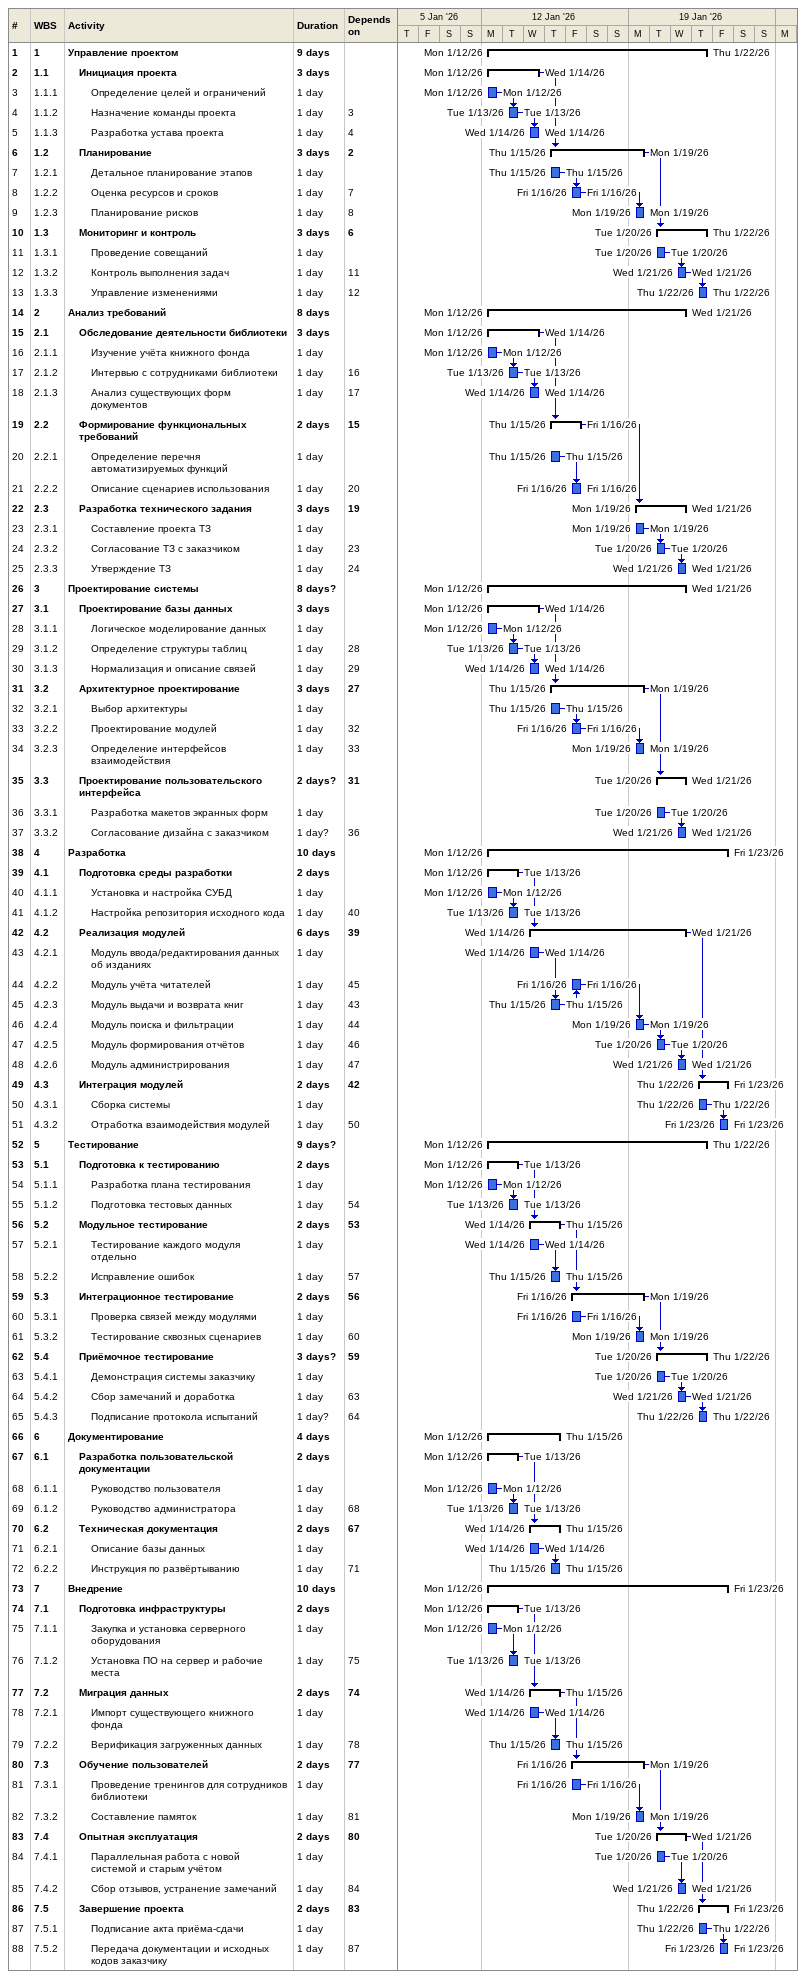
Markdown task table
| ID | WBS | Task | Duration | Start | Finish | Predecessors |
|---|---|---|---|---|---|---|
| 1 | 1 | **Управление проектом** | 9d | 2026-01-12 | 2026-01-22 |  |
| 2 | 1.1 | **Инициация проекта** | 3d | 2026-01-12 | 2026-01-14 |  |
| 3 | 1.1.1 | Определение целей и ограничений | 1d | 2026-01-12 | 2026-01-12 |  |
| 4 | 1.1.2 | Назначение команды проекта | 1d | 2026-01-13 | 2026-01-13 | 3 |
| 5 | 1.1.3 | Разработка устава проекта | 1d | 2026-01-14 | 2026-01-14 | 4 |
| 6 | 1.2 | **Планирование** | 3d | 2026-01-15 | 2026-01-19 | 2 |
| 7 | 1.2.1 | Детальное планирование этапов | 1d | 2026-01-15 | 2026-01-15 |  |
| 8 | 1.2.2 | Оценка ресурсов и сроков | 1d | 2026-01-16 | 2026-01-16 | 7 |
| 9 | 1.2.3 | Планирование рисков | 1d | 2026-01-19 | 2026-01-19 | 8 |
| 10 | 1.3 | **Мониторинг и контроль** | 3d | 2026-01-20 | 2026-01-22 | 6 |
| 11 | 1.3.1 | Проведение совещаний | 1d | 2026-01-20 | 2026-01-20 |  |
| 12 | 1.3.2 | Контроль выполнения задач | 1d | 2026-01-21 | 2026-01-21 | 11 |
| 13 | 1.3.3 | Управление изменениями | 1d | 2026-01-22 | 2026-01-22 | 12 |
| 14 | 2 | **Анализ требований** | 8d | 2026-01-12 | 2026-01-21 |  |
| 15 | 2.1 | **Обследование деятельности библиотеки** | 3d | 2026-01-12 | 2026-01-14 |  |
| 16 | 2.1.1 | Изучение учёта книжного фонда | 1d | 2026-01-12 | 2026-01-12 |  |
| 17 | 2.1.2 | Интервью с сотрудниками библиотеки | 1d | 2026-01-13 | 2026-01-13 | 16 |
| 18 | 2.1.3 | Анализ существующих форм документов | 1d | 2026-01-14 | 2026-01-14 | 17 |
| 19 | 2.2 | **Формирование функциональных требований** | 2d | 2026-01-15 | 2026-01-16 | 15 |
| 20 | 2.2.1 | Определение перечня автоматизируемых функций | 1d | 2026-01-15 | 2026-01-15 |  |
| 21 | 2.2.2 | Описание сценариев использования | 1d | 2026-01-16 | 2026-01-16 | 20 |
| 22 | 2.3 | **Разработка технического задания** | 3d | 2026-01-19 | 2026-01-21 | 19 |
| 23 | 2.3.1 | Составление проекта ТЗ | 1d | 2026-01-19 | 2026-01-19 |  |
| 24 | 2.3.2 | Согласование ТЗ с заказчиком | 1d | 2026-01-20 | 2026-01-20 | 23 |
| 25 | 2.3.3 | Утверждение ТЗ | 1d | 2026-01-21 | 2026-01-21 | 24 |
| 26 | 3 | **Проектирование системы** | 8d? | 2026-01-12 | 2026-01-21 |  |
| 27 | 3.1 | **Проектирование базы данных** | 3d | 2026-01-12 | 2026-01-14 |  |
| 28 | 3.1.1 | Логическое моделирование данных | 1d | 2026-01-12 | 2026-01-12 |  |
| 29 | 3.1.2 | Определение структуры таблиц | 1d | 2026-01-13 | 2026-01-13 | 28 |
| 30 | 3.1.3 | Нормализация и описание связей | 1d | 2026-01-14 | 2026-01-14 | 29 |
| 31 | 3.2 | **Архитектурное проектирование** | 3d | 2026-01-15 | 2026-01-19 | 27 |
| 32 | 3.2.1 | Выбор архитектуры | 1d | 2026-01-15 | 2026-01-15 |  |
| 33 | 3.2.2 | Проектирование модулей | 1d | 2026-01-16 | 2026-01-16 | 32 |
| 34 | 3.2.3 | Определение интерфейсов взаимодействия | 1d | 2026-01-19 | 2026-01-19 | 33 |
| 35 | 3.3 | **Проектирование пользовательского интерфейса** | 2d? | 2026-01-20 | 2026-01-21 | 31 |
| 36 | 3.3.1 | Разработка макетов экранных форм | 1d | 2026-01-20 | 2026-01-20 |  |
| 37 | 3.3.2 | Согласование дизайна с заказчиком | 1d? | 2026-01-21 | 2026-01-21 | 36 |
| 38 | 4 | **Разработка** | 10d | 2026-01-12 | 2026-01-23 |  |
| 39 | 4.1 | **Подготовка среды разработки** | 2d | 2026-01-12 | 2026-01-13 |  |
| 40 | 4.1.1 | Установка и настройка СУБД | 1d | 2026-01-12 | 2026-01-12 |  |
| 41 | 4.1.2 | Настройка репозитория исходного кода | 1d | 2026-01-13 | 2026-01-13 | 40 |
| 42 | 4.2 | **Реализация модулей** | 6d | 2026-01-14 | 2026-01-21 | 39 |
| 43 | 4.2.1 | Модуль ввода/редактирования данных об изданиях | 1d | 2026-01-14 | 2026-01-14 |  |
| 44 | 4.2.2 | Модуль учёта читателей | 1d | 2026-01-16 | 2026-01-16 | 45 |
| 45 | 4.2.3 | Модуль выдачи и возврата книг | 1d | 2026-01-15 | 2026-01-15 | 43 |
| 46 | 4.2.4 | Модуль поиска и фильтрации | 1d | 2026-01-19 | 2026-01-19 | 44 |
| 47 | 4.2.5 | Модуль формирования отчётов | 1d | 2026-01-20 | 2026-01-20 | 46 |
| 48 | 4.2.6 | Модуль администрирования | 1d | 2026-01-21 | 2026-01-21 | 47 |
| 49 | 4.3 | **Интеграция модулей** | 2d | 2026-01-22 | 2026-01-23 | 42 |
| 50 | 4.3.1 | Сборка системы | 1d | 2026-01-22 | 2026-01-22 |  |
| 51 | 4.3.2 | Отработка взаимодействия модулей | 1d | 2026-01-23 | 2026-01-23 | 50 |
| 52 | 5 | **Тестирование** | 9d? | 2026-01-12 | 2026-01-22 |  |
| 53 | 5.1 | **Подготовка к тестированию** | 2d | 2026-01-12 | 2026-01-13 |  |
| 54 | 5.1.1 | Разработка плана тестирования | 1d | 2026-01-12 | 2026-01-12 |  |
| 55 | 5.1.2 | Подготовка тестовых данных | 1d | 2026-01-13 | 2026-01-13 | 54 |
| 56 | 5.2 | **Модульное тестирование** | 2d | 2026-01-14 | 2026-01-15 | 53 |
| 57 | 5.2.1 | Тестирование каждого модуля отдельно | 1d | 2026-01-14 | 2026-01-14 |  |
| 58 | 5.2.2 | Исправление ошибок | 1d | 2026-01-15 | 2026-01-15 | 57 |
| 59 | 5.3 | **Интеграционное тестирование** | 2d | 2026-01-16 | 2026-01-19 | 56 |
| 60 | 5.3.1 | Проверка связей между модулями | 1d | 2026-01-16 | 2026-01-16 |  |
| 61 | 5.3.2 | Тестирование сквозных сценариев | 1d | 2026-01-19 | 2026-01-19 | 60 |
| 62 | 5.4 | **Приёмочное тестирование** | 3d? | 2026-01-20 | 2026-01-22 | 59 |
| 63 | 5.4.1 | Демонстрация системы заказчику | 1d | 2026-01-20 | 2026-01-20 |  |
| 64 | 5.4.2 | Сбор замечаний и доработка | 1d | 2026-01-21 | 2026-01-21 | 63 |
| 65 | 5.4.3 | Подписание протокола испытаний | 1d? | 2026-01-22 | 2026-01-22 | 64 |
| 66 | 6 | **Документирование** | 4d | 2026-01-12 | 2026-01-15 |  |
| 67 | 6.1 | **Разработка пользовательской документации** | 2d | 2026-01-12 | 2026-01-13 |  |
| 68 | 6.1.1 | Руководство пользователя | 1d | 2026-01-12 | 2026-01-12 |  |
| 69 | 6.1.2 | Руководство администратора | 1d | 2026-01-13 | 2026-01-13 | 68 |
| 70 | 6.2 | **Техническая документация** | 2d | 2026-01-14 | 2026-01-15 | 67 |
| 71 | 6.2.1 | Описание базы данных | 1d | 2026-01-14 | 2026-01-14 |  |
| 72 | 6.2.2 | Инструкция по развёртыванию | 1d | 2026-01-15 | 2026-01-15 | 71 |
| 73 | 7 | **Внедрение** | 10d | 2026-01-12 | 2026-01-23 |  |
| 74 | 7.1 | **Подготовка инфраструктуры** | 2d | 2026-01-12 | 2026-01-13 |  |
| 75 | 7.1.1 | Закупка и установка серверного оборудования | 1d | 2026-01-12 | 2026-01-12 |  |
| 76 | 7.1.2 | Установка ПО на сервер и рабочие места | 1d | 2026-01-13 | 2026-01-13 | 75 |
| 77 | 7.2 | **Миграция данных** | 2d | 2026-01-14 | 2026-01-15 | 74 |
| 78 | 7.2.1 | Импорт существующего книжного фонда | 1d | 2026-01-14 | 2026-01-14 |  |
| 79 | 7.2.2 | Верификация загруженных данных | 1d | 2026-01-15 | 2026-01-15 | 78 |
| 80 | 7.3 | **Обучение пользователей** | 2d | 2026-01-16 | 2026-01-19 | 77 |
| 81 | 7.3.1 | Проведение тренингов для сотрудников библиотеки | 1d | 2026-01-16 | 2026-01-16 |  |
| 82 | 7.3.2 | Составление памяток | 1d | 2026-01-19 | 2026-01-19 | 81 |
| 83 | 7.4 | **Опытная эксплуатация** | 2d | 2026-01-20 | 2026-01-21 | 80 |
| 84 | 7.4.1 | Параллельная работа с новой системой и старым учётом | 1d | 2026-01-20 | 2026-01-20 |  |
| 85 | 7.4.2 | Сбор отзывов, устранение замечаний | 1d | 2026-01-21 | 2026-01-21 | 84 |
| 86 | 7.5 | **Завершение проекта** | 2d | 2026-01-22 | 2026-01-23 | 83 |
| 87 | 7.5.1 | Подписание акта приёма-сдачи | 1d | 2026-01-22 | 2026-01-22 |  |
| 88 | 7.5.2 | Передача документации и исходных кодов заказчику | 1d | 2026-01-23 | 2026-01-23 | 87 |
